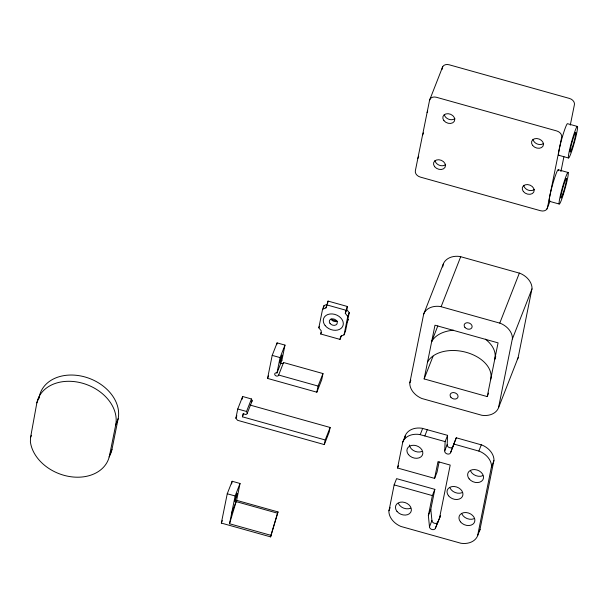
<?xml version="1.0" encoding="UTF-8"?>
<svg xmlns="http://www.w3.org/2000/svg" width="608" height="608" viewBox="0 0 608 608"><rect width="100%" height="100%" fill="white"/><g stroke="black" fill="none" stroke-linecap="round" stroke-linejoin="round"><path stroke-width="0.91" d="M30.529 437.638L30.4 441.887A41.101 31.114 21.4 0 0 69.099 476.467A41.101 31.114 21.4 0 0 109.516 455.628L111.971 449.38L118.157 418.684A41.101 31.114 21.4 0 0 84.922 376.952A41.101 31.114 21.4 0 0 39.3 396.621L36.852 402.868L30.529 437.638L31.449 435.29M478.838 531.764A18.088 13.695 21.4 0 0 479.894 529.925L493.992 460.043A18.004 13.634 21.4 0 0 482.053 445.056L456.274 437.79L450.665 452.474A3.086 2.333 21.4 0 1 447.237 453.948A3.086 2.333 21.4 0 1 444.744 450.824L445.132 441.606L447.587 435.358L421.914 428.23A18.164 13.748 21.4 0 0 405.392 435.351L402.754 442.168L397.541 468.016L434.606 478.382L437.053 472.135L439.12 461.913M444.744 450.824L447.199 444.57L447.587 435.358M440.625 515.516L435.374 528.268A3.086 2.333 21.4 0 1 432.121 529.553A3.086 2.333 21.4 0 1 429.484 526.794L428.359 515.546L430.806 509.299L434.834 489.349L396.583 478.648L394.136 484.895L388.877 511.343A18.164 13.748 21.4 0 0 400.915 526.46L460.986 543.271A18.088 13.695 21.4 0 0 477.447 536.172L480.084 529.363M409.83 382.766L409.777 383.374A18.164 13.748 21.4 0 0 421.815 398.491L481.893 415.294A18.088 13.695 21.4 0 0 498.347 408.204L518.13 357.633L532.046 288.314A18.004 13.634 21.4 0 0 520.106 273.334L459.967 256.5A18.164 13.748 21.4 0 0 443.445 263.629L423.662 314.199L409.83 382.766L410.856 380.137M477.63 535.61L491.545 466.29A18.004 13.634 21.4 0 0 479.606 451.311L453.826 444.038L450.665 452.474M498.537 407.641L512.445 338.322A18.004 13.634 21.4 0 0 500.506 323.334L440.367 306.508A18.164 13.748 21.4 0 0 423.844 313.629L423.662 314.199M38.965 398.445L39.3 396.621M323.464 308.385L324.011 305.626L326.572 304.517M322.544 309.373L325.956 307.899L328.046 301.082L347.366 306.485L346.75 309.556L349.235 312.679L345.519 331.102L344.052 334.848L340.64 336.323L340.016 339.393L320.697 333.99L321.313 330.919L318.828 327.788L322.544 309.373L324.011 305.626M109.516 455.628L115.71 424.931L118.157 418.684M330.121 427.47L329.194 432.075L324.292 444.577L237.546 420.303L235.889 418.22L237.743 409.009L242.645 396.507L251.446 398.97L252.191 400.801L246.985 413.949L245.928 414.542L243.04 413.736L242.417 416.807L325.227 439.972L330.121 427.47L250.048 405.065M242.083 399.274L242.645 396.507M236.626 500.354L278.031 511.936L270.621 536.872L221.335 523.078L227.248 493.764L232.15 481.262L240.031 483.474L236.626 500.354L231.732 512.856M231.602 483.983L232.15 481.262M270.621 536.872L270.932 535.336L229.528 523.754L235.136 495.976L240.031 483.474M322.977 373.563L321.738 379.704L316.844 392.198L267.558 378.412L272.202 355.391L277.096 342.889L284.985 345.093L281.884 360.445L276.99 372.94A2.052 1.558 21.4 0 0 274.71 373.928A2.052 1.558 21.4 0 0 276.366 376.01A2.052 1.558 21.4 0 0 278.654 375.03L318.083 386.065L322.977 373.563L283.548 362.528A2.052 1.558 21.4 0 1 280.767 363.318M276.724 344.728L277.096 342.889M276.99 372.94L280.083 357.595L284.985 345.093M327.583 303.384L328.046 301.082M316.844 392.198L318.083 386.065M344.052 334.848L347.768 316.434L345.283 313.302L347.366 306.485M324.292 444.577L325.227 439.972M429.575 100.236L415.34 170.833A6.164 4.666 21.4 0 0 420.326 177.088L540.58 210.74A6.164 4.666 21.4 0 0 547.428 207.792L561.67 137.195A6.164 4.666 21.4 0 0 556.685 130.933L436.422 97.28A6.164 4.666 21.4 0 0 429.575 100.236L442.753 66.591M441.94 69.586L442.312 67.731A6.164 4.666 21.4 0 1 449.16 64.782L569.422 98.428A6.164 4.666 21.4 0 1 574.408 104.69L570.281 125.126M404.457 439.607L405.202 435.921M442.692 266.973L443.255 264.191M424.141 378.928L434.978 325.212L498.066 342.866L487.228 396.583L424.141 378.928L433.025 356.25M434.606 478.382L437.98 461.654L450.201 465.074L439.402 518.639M428.359 515.546L432.387 495.596L434.834 489.349M453.112 446.226L453.12 446.181A3.086 2.333 21.4 0 1 449.692 447.701A3.086 2.333 21.4 0 1 447.199 444.57M560.918 171.57L563.912 156.712M229.528 523.754L236.14 501.608L277.537 513.19L278.031 511.936M270.932 535.336L277.537 513.19M402.754 442.168L402.944 441.606A18.164 13.748 21.4 0 1 419.467 434.477L445.132 441.606M518.13 357.633L517.948 358.196A18.088 13.695 21.4 0 1 517.286 359.45M235.889 418.22L236.869 415.72M242.417 416.807L243.724 413.47M247.289 413.303L246.544 411.472L251.446 398.97M267.558 378.412L268.531 375.911M278.654 375.03L283.548 362.528M221.335 523.078L222.315 520.577M325.956 307.899L326.838 305.649M318.828 327.788L319.413 326.291M320.697 333.99L321.282 332.492M345.283 313.302L346.75 309.556M427.097 112.51L427.698 110.99M347.768 316.434L349.235 312.679M340.016 339.393L341.483 335.646M347.358 321.883L348.338 319.382M422.454 135.531L423.487 132.894M417.81 158.551L418.699 156.294M441.134 306.668L460.727 256.66M437.813 325.934L431.665 341.635A32.976 21.356 11.4 0 1 453.538 330.22M397.541 468.016L398.46 465.667M388.922 510.743L390.146 507.612M420.227 434.636L422.682 428.389M424.84 435.928L427.295 429.681M499.776 323.076L519.369 273.068M453.826 444.038L456.274 437.79M546.987 208.924L550.08 201.02M495.778 356.668L494.752 359.282A32.976 21.356 11.4 0 0 485.336 339.158M429.484 526.794L431.931 520.539L430.806 509.299M435.374 528.268L440.39 515.888M487.228 396.583L488.596 393.087M512.392 338.922L531.992 288.914M478.868 451.045L481.316 444.798M491.492 466.891L493.939 460.644M252.191 400.801L251.286 401.911M577.494 126.472A16.439 1.421 -74.4 0 0 569.825 148.709A16.439 1.421 -74.4 0 0 571.588 151.498A16.439 1.421 -74.4 0 0 577.494 126.472L567.629 123.72A16.439 1.421 -74.4 0 0 561.511 139.931A16.439 1.421 -74.4 0 0 559.003 155.101M558.585 155.222L568.442 157.981M558.349 169.761L568.206 172.52A16.439 1.421 -74.4 0 1 562.301 197.539A16.439 1.421 -74.4 0 1 560.538 194.758A16.439 1.421 -74.4 0 1 568.206 172.52M549.298 201.263L559.155 204.022M326.58 304.828L345.899 310.232M331.36 319.55L337.394 321.237M272.202 355.391L280.083 357.595M237.743 409.009L246.544 411.472M394.136 484.895L432.387 495.596M227.248 493.764L235.136 495.976M36.852 402.868A41.101 31.114 21.4 0 1 82.468 383.207A41.101 31.114 21.4 0 1 115.71 424.931M111.971 449.38A41.101 31.114 21.4 0 1 109.022 456.95M281.367 360.354A2.052 1.558 21.4 0 1 281.884 360.445M337.121 321.313A4.112 3.108 21.4 0 1 331.041 318.942M427.546 362.041A32.976 21.356 11.4 0 1 466.344 352.366A32.976 21.356 11.4 0 1 490.633 379.696M410.567 508.22A8.223 6.224 21.4 0 1 398.422 503.477M482.737 475.722A8.223 6.224 21.4 0 1 470.584 470.98M474.065 518.692A8.223 6.224 21.4 0 1 461.913 513.95M422.028 451.432A8.223 6.224 21.4 0 1 409.389 444.995M437.828 522.021A3.086 2.333 21.4 0 1 434.568 523.306A3.086 2.333 21.4 0 1 431.931 520.539M462.141 492.647A8.223 6.224 21.4 0 1 449.988 487.912M549.716 201.149A16.439 1.421 -74.4 0 1 552.801 183.905A16.439 1.421 -74.4 0 1 558.456 170.711M445.626 164.608A6.164 4.666 21.4 0 1 439.28 165.216A6.164 4.666 21.4 0 1 435.016 160.466M534.348 189.43A6.164 4.666 21.4 0 1 527.995 190.046A6.164 4.666 21.4 0 1 523.731 185.288M543.628 143.389A6.164 4.666 21.4 0 1 537.282 144.005A6.164 4.666 21.4 0 1 533.018 139.247M454.913 118.568A6.164 4.666 21.4 0 1 448.567 119.176A6.164 4.666 21.4 0 1 444.304 114.426M234.931 500.604L234.908 501.334L237.166 493.46L234.931 500.604M279.878 362.231L279.855 362.961L282.12 355.08L279.878 362.231M330.076 323.502A4.112 3.108 21.4 0 0 336.946 323.973A4.112 3.108 21.4 0 0 332.872 318.858A4.112 3.108 21.4 0 0 330.076 323.502M325.189 325.607A10.328 7.82 21.4 0 0 342.464 326.785A10.328 7.82 21.4 0 0 332.234 313.941A10.328 7.82 21.4 0 0 325.189 325.607M450.847 397.206A4.112 3.108 21.4 0 0 457.725 397.678A4.112 3.108 21.4 0 0 453.652 392.563A4.112 3.108 21.4 0 0 450.847 397.206M464.915 327.37A4.112 3.108 21.4 0 0 471.793 327.841A4.112 3.108 21.4 0 0 467.719 322.726A4.112 3.108 21.4 0 0 464.915 327.37M396.971 511.351A8.223 6.224 21.4 0 0 410.719 512.293A8.223 6.224 21.4 0 0 402.572 502.071A8.223 6.224 21.4 0 0 396.971 511.351M469.133 478.846A8.223 6.224 21.4 0 0 482.881 479.788A8.223 6.224 21.4 0 0 474.742 469.566A8.223 6.224 21.4 0 0 469.133 478.846M460.461 521.824A8.223 6.224 21.4 0 0 474.21 522.758A8.223 6.224 21.4 0 0 466.07 512.544A8.223 6.224 21.4 0 0 460.461 521.824M408.424 454.564A8.223 6.224 21.4 0 0 422.172 455.506A8.223 6.224 21.4 0 0 414.033 445.284A8.223 6.224 21.4 0 0 408.424 454.564M448.537 495.786A8.223 6.224 21.4 0 0 462.285 496.713A8.223 6.224 21.4 0 0 454.13 486.499A8.223 6.224 21.4 0 0 448.537 495.786M523.382 191.535A6.164 4.666 21.4 0 0 533.687 192.234A6.164 4.666 21.4 0 0 527.584 184.574A6.164 4.666 21.4 0 0 523.382 191.535M434.659 166.706A6.164 4.666 21.4 0 0 444.972 167.413A6.164 4.666 21.4 0 0 438.87 159.744A6.164 4.666 21.4 0 0 434.659 166.706M532.669 145.487A6.164 4.666 21.4 0 0 542.974 146.194A6.164 4.666 21.4 0 0 536.872 138.525A6.164 4.666 21.4 0 0 532.669 145.487M443.946 120.665A6.164 4.666 21.4 0 0 454.26 121.372A6.164 4.666 21.4 0 0 448.157 113.704A6.164 4.666 21.4 0 0 443.946 120.665M562.818 194.066A10.275 0.889 -74.4 0 0 566.504 178.425A10.275 0.889 -74.4 0 0 561.716 192.326A10.275 0.889 -74.4 0 0 562.818 194.066M572.105 148.025A10.275 0.889 -74.4 0 0 575.791 132.384A10.275 0.889 -74.4 0 0 571.003 146.277A10.275 0.889 -74.4 0 0 572.105 148.025"/></g></svg>
